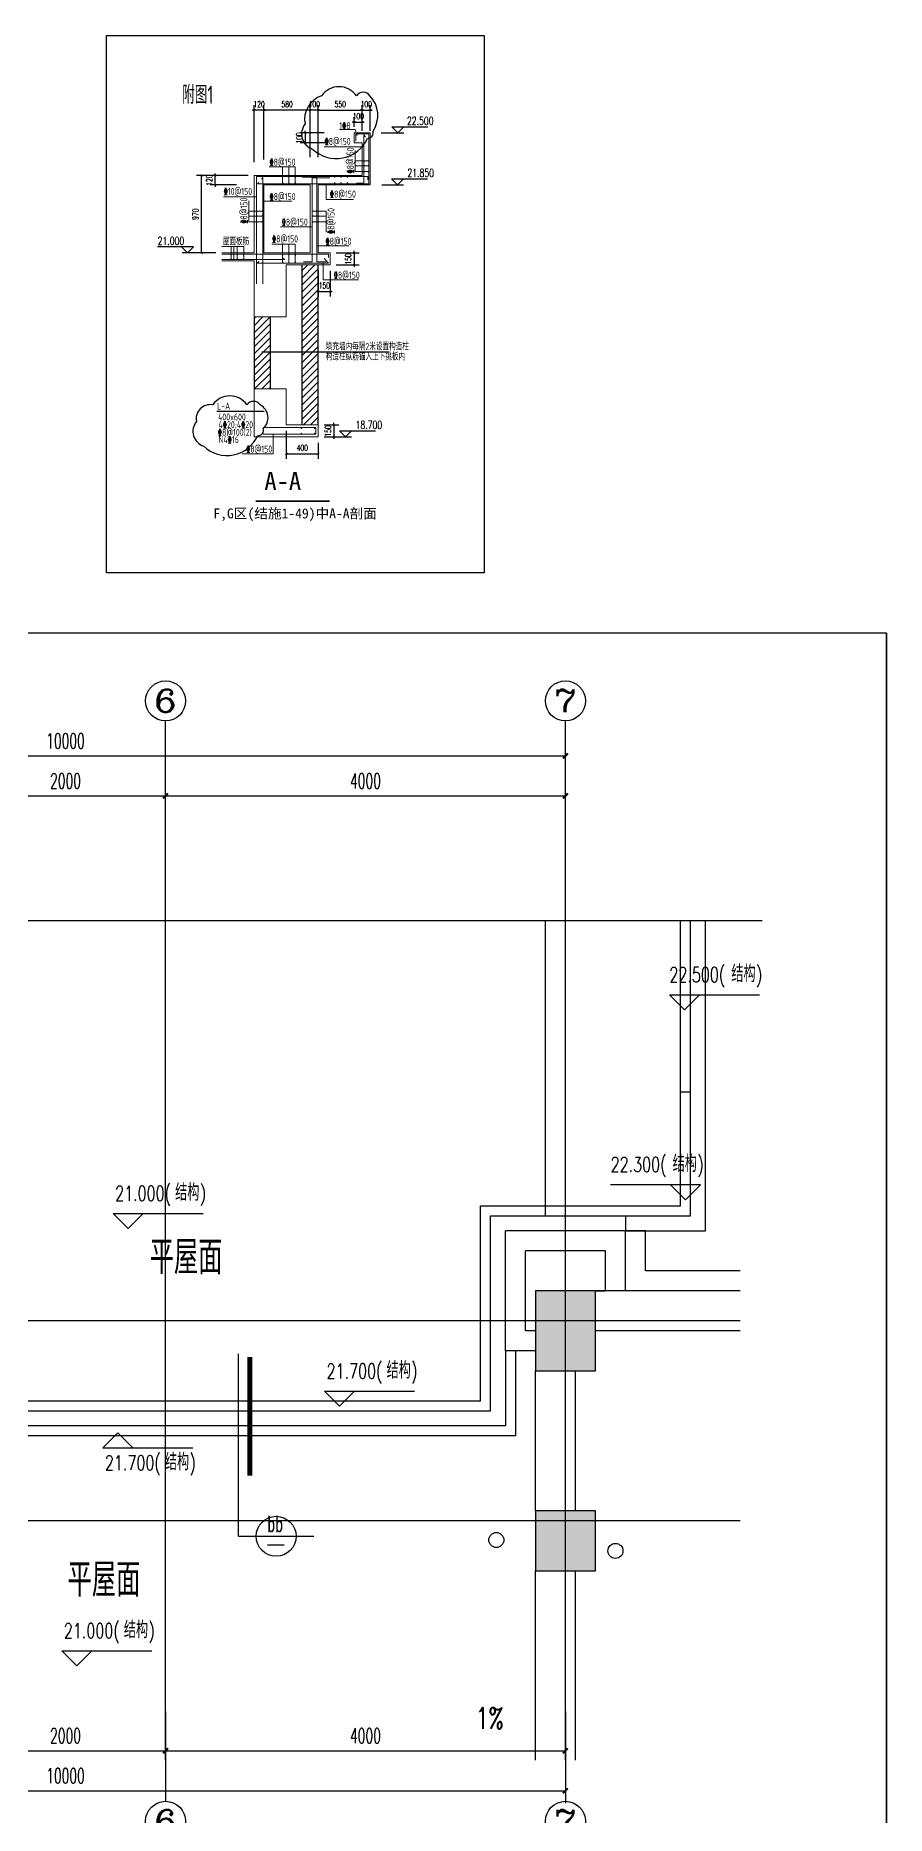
# Model space of a CAD drawing. Extents: x 0 to 125661, y -104936 to 8656.
# Drawn here: x 41042 to 49551, y -87438 to -69640 of the extents above; entities that cross this region are included whole.
import ezdxf
from ezdxf.enums import TextEntityAlignment as Align

# ---------------------------------------------------------------- set-up
doc = ezdxf.new("R2010")
doc.units = 0
doc.header["$LTSCALE"] = 800
doc.header["$MEASUREMENT"] = 0
doc.layers.get('0').update_dxf_attribs({"linetype": 'CONTINUOUS'})
doc.layers.get('Defpoints').update_dxf_attribs({"color": 1, "linetype": 'CONTINUOUS'})
for name, color, linetype in [('3-ban', 84, 'CONTINUOUS'), ('3-liang-rein-X', 54, 'CONTINUOUS'), ('3-liang-s-1', 44, 'CONTINUOUS'), ('A-墙线', 9, 'CONTINUOUS'), ('A-外包装修', 227, 'CONTINUOUS'), ('AXIS', 3, 'CONTINUOUS'), ('AXIS_TEXT', 7, 'CONTINUOUS'), ('COLUMN', 2, 'CONTINUOUS'), ('DIM_ELEV', 3, 'CONTINUOUS'), ('DOTE', 28, 'CONTINUOUS'), ('PUB_HATCH', 8, 'CONTINUOUS'), ('PUB_TEXT', 7, 'CONTINUOUS'), ('屋面排水', 4, 'CONTINUOUS'), ('房间名称', 7, 'CONTINUOUS'), ('看线1', 7, 'CONTINUOUS'), ('雨水管', 151, 'CONTINUOUS'), ('雨水管口', 6, 'CONTINUOUS')]:
    doc.layers.add(name, color=color, linetype=linetype)
doc.layers.add('3-零部件', color=73, linetype='CONTINUOUS', lineweight=5)
doc.styles.add('_TCH_AXIS', font='COMPLEX', dxfattribs={"bigfont": 'GBCBIG'})
doc.styles.add('_TCH_DIM', font='SIMPLEX', dxfattribs={"bigfont": 'GBCBIG'})
doc.styles.add('COMPLEX', font='COMPLEX')
doc.styles.add('DIM_FONT', font='SIMPLEX.shx', dxfattribs={"width": 0.6})
doc.styles.add('ht', font='SIMHEI.TTF')
doc.styles.add('TSSD_Rein', font='tssdeng.shx', dxfattribs={"width": 0.7, "bigfont": 'hztxt.shx'})
doc.styles.add('宋体', font='NSimSun-18030.ttf')
doc.dimstyles.new('DIMN20', dxfattribs={"dimscale": 0.2, "dimtxt": 300, "dimasz": 100, "dimexe": 250, "dimexo": 300, "dimgap": 150, "dimtad": 1, "dimdec": 0, "dimzin": 0, "dimdsep": 46, "dimtxsty": 'DIM_FONT', "dimblk": 'ARCHTICK', "dimcen": 0.09, "dimclrt": 7, "dimazin": 2, "dimtfac": 1, "dimtdec": 0, "dimtix": 1, "dimtmove": 2, "dimatfit": 3, "dimfxl": 0, "dimtolj": 1, "dimtzin": 0, "dimarcsym": 0})
doc.dimstyles.new('DIMN50', dxfattribs={"dimscale": 0.5, "dimtxt": 300, "dimasz": 100, "dimexe": 250, "dimexo": 300, "dimgap": 150, "dimtad": 1, "dimdec": 0, "dimzin": 0, "dimdsep": 46, "dimtxsty": 'DIM_FONT', "dimblk": 'ARCHTICK', "dimcen": 0.09, "dimclrt": 7, "dimazin": 2, "dimtfac": 1, "dimtdec": 0, "dimtix": 1, "dimtmove": 2, "dimatfit": 3, "dimfxl": 0, "dimtolj": 1, "dimtzin": 0, "dimarcsym": 0})
pattern_1 = [(45, (-83084.415, -20592.867), (-35.355339, 35.355339), [])]

# ---------------------------------------------------------------- blocks, each defined once
blk = doc.blocks.new('_ArchTick')
at = {"color": 0, "linetype": 'ByBlock', "const_width": 0.4}
blk.add_lwpolyline([(-0.5, -0.5), (0.5, 0.5)], dxfattribs=at)
blk = doc.blocks.new('*D610')
at = {"layer": 'AXIS', "color": 0, "lineweight": -2}
for p, q in [((40341, -78343), (40341, -77118)), ((40341, -77243), (42341, -77243)), ((42341, -78343), (42341, -77118))]:
    blk.add_line(p, q, dxfattribs=at)
at = {"layer": 'Defpoints', "color": 0}
for p in [(42341, -77243), (40341, -78493), (42341, -78493)]:
    blk.add_point(p, dxfattribs=at)
at = {"layer": 'AXIS', "color": 0, "lineweight": -2, "xscale": 50, "yscale": 50, "zscale": 50, "rotation": 180}
blk.add_blockref('_ArchTick', (40341, -77243), dxfattribs=at)
at = {"layer": 'AXIS', "color": 0, "lineweight": -2, "xscale": 50, "yscale": 50, "zscale": 50}
blk.add_blockref('_ArchTick', (42341, -77243), dxfattribs=at)
at = {"layer": 'AXIS', "color": 7, "insert": (41341, -77093), "char_height": 150, "attachment_point": 5, "style": 'DIM_FONT'}
blk.add_mtext('\\A1;2000', dxfattribs=at)
blk = doc.blocks.new('*D611')
at = {"layer": 'AXIS', "color": 0, "lineweight": -2}
for p, q in [((42341, -78343), (42341, -77118)), ((42341, -77243), (46341, -77243)), ((46341, -78343), (46341, -77118))]:
    blk.add_line(p, q, dxfattribs=at)
at = {"layer": 'Defpoints', "color": 0}
for p in [(46341, -77243), (42341, -78493), (46341, -78493)]:
    blk.add_point(p, dxfattribs=at)
at = {"layer": 'AXIS', "color": 0, "lineweight": -2, "xscale": 50, "yscale": 50, "zscale": 50, "rotation": 180}
blk.add_blockref('_ArchTick', (42341, -77243), dxfattribs=at)
at = {"layer": 'AXIS', "color": 0, "lineweight": -2, "xscale": 50, "yscale": 50, "zscale": 50}
blk.add_blockref('_ArchTick', (46341, -77243), dxfattribs=at)
at = {"layer": 'AXIS', "color": 7, "insert": (44341, -77093), "char_height": 150, "attachment_point": 5, "style": 'DIM_FONT'}
blk.add_mtext('\\A1;4000', dxfattribs=at)
blk = doc.blocks.new('*D571')
at = {"layer": 'AXIS', "color": 0, "lineweight": -2}
for p, q in [((40341, -86548), (40341, -86917)), ((42341, -86548), (42341, -86917)), ((40341, -86792), (42341, -86792))]:
    blk.add_line(p, q, dxfattribs=at)
at = {"layer": 'Defpoints', "color": 0}
for p in [(40341, -86398), (42341, -86398), (42341, -86792)]:
    blk.add_point(p, dxfattribs=at)
at = {"layer": 'AXIS', "color": 0, "lineweight": -2, "xscale": 50, "yscale": 50, "zscale": 50, "rotation": 180}
blk.add_blockref('_ArchTick', (40341, -86792), dxfattribs=at)
at = {"layer": 'AXIS', "color": 0, "lineweight": -2, "xscale": 50, "yscale": 50, "zscale": 50}
blk.add_blockref('_ArchTick', (42341, -86792), dxfattribs=at)
at = {"layer": 'AXIS', "color": 7, "insert": (41341, -86642), "char_height": 150, "attachment_point": 5, "style": 'DIM_FONT'}
blk.add_mtext('\\A1;2000', dxfattribs=at)
blk = doc.blocks.new('*D572')
at = {"layer": 'AXIS', "color": 0, "lineweight": -2}
for p, q in [((42341, -86548), (42341, -86917)), ((46341, -86548), (46341, -86917)), ((42341, -86792), (46341, -86792))]:
    blk.add_line(p, q, dxfattribs=at)
at = {"layer": 'Defpoints', "color": 0}
for p in [(42341, -86398), (46341, -86398), (46341, -86792)]:
    blk.add_point(p, dxfattribs=at)
at = {"layer": 'AXIS', "color": 0, "lineweight": -2, "xscale": 50, "yscale": 50, "zscale": 50, "rotation": 180}
blk.add_blockref('_ArchTick', (42341, -86792), dxfattribs=at)
at = {"layer": 'AXIS', "color": 0, "lineweight": -2, "xscale": 50, "yscale": 50, "zscale": 50}
blk.add_blockref('_ArchTick', (46341, -86792), dxfattribs=at)
at = {"layer": 'AXIS', "color": 7, "insert": (44341, -86642), "char_height": 150, "attachment_point": 5, "style": 'DIM_FONT'}
blk.add_mtext('\\A1;4000', dxfattribs=at)
blk = doc.blocks.new('*D576')
at = {"layer": 'AXIS', "color": 0, "lineweight": -2}
for p, q in [((36341, -78343), (36341, -76718)), ((36341, -76843), (46341, -76843)), ((46341, -78343), (46341, -76718))]:
    blk.add_line(p, q, dxfattribs=at)
at = {"layer": 'Defpoints', "color": 0}
for p in [(46341, -76843), (36341, -78493), (46341, -78493)]:
    blk.add_point(p, dxfattribs=at)
at = {"layer": 'AXIS', "color": 0, "lineweight": -2, "xscale": 50, "yscale": 50, "zscale": 50, "rotation": 180}
blk.add_blockref('_ArchTick', (36341, -76843), dxfattribs=at)
at = {"layer": 'AXIS', "color": 0, "lineweight": -2, "xscale": 50, "yscale": 50, "zscale": 50}
blk.add_blockref('_ArchTick', (46341, -76843), dxfattribs=at)
at = {"layer": 'AXIS', "color": 7, "insert": (41341, -76693), "char_height": 150, "attachment_point": 5, "style": 'DIM_FONT'}
blk.add_mtext('\\A1;10000', dxfattribs=at)
blk = doc.blocks.new('*D577')
at = {"layer": 'AXIS', "color": 0, "lineweight": -2}
for p, q in [((36341, -86548), (36341, -87317)), ((46341, -86548), (46341, -87317)), ((36341, -87192), (46341, -87192))]:
    blk.add_line(p, q, dxfattribs=at)
at = {"layer": 'Defpoints', "color": 0}
for p in [(36341, -86398), (46341, -86398), (46341, -87192)]:
    blk.add_point(p, dxfattribs=at)
at = {"layer": 'AXIS', "color": 0, "lineweight": -2, "xscale": 50, "yscale": 50, "zscale": 50, "rotation": 180}
blk.add_blockref('_ArchTick', (36341, -87192), dxfattribs=at)
at = {"layer": 'AXIS', "color": 0, "lineweight": -2, "xscale": 50, "yscale": 50, "zscale": 50}
blk.add_blockref('_ArchTick', (46341, -87192), dxfattribs=at)
at = {"layer": 'AXIS', "color": 7, "insert": (41341, -87042), "char_height": 150, "attachment_point": 5, "style": 'DIM_FONT'}
blk.add_mtext('\\A1;10000', dxfattribs=at)
blk = doc.blocks.new('_FZH')
blk.add_lwpolyline([(-0.5, -0.5), (0.5, -0.5), (0.5, 0.5), (-0.5, 0.5)], close=True)
at = {"layer": 'PUB_HATCH'}
blk.add_solid([(-0.5, -0.5), (0.5, -0.5), (-0.5, 0.5), (0.5, 0.5)], dxfattribs=at)
blk = doc.blocks.new('_AXISO')
blk.add_circle((0, 0), 0.5)
at = {"layer": 'AXIS_TEXT', "style": 'COMPLEX', "width": 1.041667}
blk.add_attdef('A', text='', height=0.56, dxfattribs=at).set_placement((-0.25, -0.28), (0.25, -0.28), align=Align.FIT)
blk = doc.blocks.new('*D657')
at = {"layer": '3-ban', "color": 0, "lineweight": -2}
for p, q in [((43929, -73534), (44076, -73534)), ((43929, -73654), (44076, -73654)), ((44026, -73534), (44026, -73514)), ((44026, -73534), (44026, -73654)), ((44026, -73654), (44026, -73674))]:
    blk.add_line(p, q, dxfattribs=at)
at = {"layer": 'Defpoints', "color": 0}
for p in [(43869, -73534), (43869, -73654), (44026, -73654)]:
    blk.add_point(p, dxfattribs=at)
at = {"layer": '3-ban', "color": 0, "lineweight": -2, "xscale": 20, "yscale": 20, "zscale": 20}
for p, rotation in [((44026, -73534), 270), ((44026, -73654), 90)]:
    blk.add_blockref('_ArchTick', p, dxfattribs=dict(at, rotation=rotation))
at = {"layer": '3-ban', "color": 7, "insert": (43966, -73594), "char_height": 60, "attachment_point": 5, "rotation": 90, "style": 'DIM_FONT'}
blk.add_mtext('\\A1;150', dxfattribs=at)
blk = doc.blocks.new('*D658')
at = {"layer": '3-ban', "color": 0, "lineweight": -2}
for p, q in [((43549, -73594), (43549, -73873)), ((43549, -73823), (43869, -73823)), ((43869, -73714), (43869, -73873))]:
    blk.add_line(p, q, dxfattribs=at)
at = {"layer": 'Defpoints', "color": 0}
for p in [(43549, -73534), (43869, -73654), (43869, -73823)]:
    blk.add_point(p, dxfattribs=at)
at = {"layer": '3-ban', "color": 0, "lineweight": -2, "xscale": 20, "yscale": 20, "zscale": 20, "rotation": 180}
blk.add_blockref('_ArchTick', (43549, -73823), dxfattribs=at)
at = {"layer": '3-ban', "color": 0, "lineweight": -2, "xscale": 20, "yscale": 20, "zscale": 20}
blk.add_blockref('_ArchTick', (43869, -73823), dxfattribs=at)
at = {"layer": '3-ban', "color": 7, "insert": (43709, -73763), "char_height": 60, "attachment_point": 5, "style": 'DIM_FONT'}
blk.add_mtext('\\A1;400', dxfattribs=at)
blk = doc.blocks.new('*D659')
at = {"layer": '3-ban', "color": 0, "lineweight": -2}
for p, q in [((44049, -71814), (44278, -71814)), ((44228, -71814), (44228, -71794)), ((44228, -71814), (44228, -71934)), ((44049, -71934), (44278, -71934)), ((44228, -71934), (44228, -71954))]:
    blk.add_line(p, q, dxfattribs=at)
at = {"layer": 'Defpoints', "color": 0}
for p in [(43989, -71814), (43989, -71934), (44228, -71934)]:
    blk.add_point(p, dxfattribs=at)
at = {"layer": '3-ban', "color": 0, "lineweight": -2, "xscale": 20, "yscale": 20, "zscale": 20}
for p, rotation in [((44228, -71814), 270), ((44228, -71934), 90)]:
    blk.add_blockref('_ArchTick', p, dxfattribs=dict(at, rotation=rotation))
at = {"layer": '3-ban', "color": 7, "insert": (44168, -71874), "char_height": 60, "attachment_point": 5, "rotation": 90, "style": 'DIM_FONT'}
blk.add_mtext('\\A1;150', dxfattribs=at)
blk = doc.blocks.new('*D660')
at = {"layer": '3-ban', "color": 0, "lineweight": -2}
for p, q in [((43869, -71994), (43869, -72249)), ((43989, -71994), (43989, -72249)), ((43869, -72199), (43849, -72199)), ((43869, -72199), (43989, -72199)), ((43989, -72199), (44009, -72199))]:
    blk.add_line(p, q, dxfattribs=at)
at = {"layer": 'Defpoints', "color": 0}
for p in [(43869, -71934), (43989, -71934), (43989, -72199)]:
    blk.add_point(p, dxfattribs=at)
at = {"layer": '3-ban', "color": 0, "lineweight": -2, "xscale": 20, "yscale": 20, "zscale": 20}
blk.add_blockref('_ArchTick', (43869, -72199), dxfattribs=at)
at = {"layer": '3-ban', "color": 0, "lineweight": -2, "xscale": 20, "yscale": 20, "zscale": 20, "rotation": 180}
blk.add_blockref('_ArchTick', (43989, -72199), dxfattribs=at)
at = {"layer": '3-ban', "color": 7, "insert": (43929, -72139), "char_height": 60, "attachment_point": 5, "style": 'DIM_FONT'}
blk.add_mtext('\\A1;150', dxfattribs=at)
blk = doc.blocks.new('*D661')
at = {"layer": '3-ban', "color": 0, "lineweight": -2}
for p, q in [((43869, -70856), (43869, -70336)), ((43869, -70386), (44309, -70386)), ((44309, -70592), (44309, -70336))]:
    blk.add_line(p, q, dxfattribs=at)
at = {"layer": 'Defpoints', "color": 0}
for p in [(44309, -70386), (44309, -70652), (43869, -70916)]:
    blk.add_point(p, dxfattribs=at)
at = {"layer": '3-ban', "color": 0, "lineweight": -2, "xscale": 20, "yscale": 20, "zscale": 20, "rotation": 180}
blk.add_blockref('_ArchTick', (43869, -70386), dxfattribs=at)
at = {"layer": '3-ban', "color": 0, "lineweight": -2, "xscale": 20, "yscale": 20, "zscale": 20}
blk.add_blockref('_ArchTick', (44309, -70386), dxfattribs=at)
at = {"layer": '3-ban', "color": 7, "insert": (44089, -70326), "char_height": 60, "attachment_point": 5, "style": 'DIM_FONT'}
blk.add_mtext('\\A1;550', dxfattribs=at)
blk = doc.blocks.new('*D662')
at = {"layer": '3-ban', "color": 0, "lineweight": -2}
for p, q in [((44309, -70386), (44289, -70386)), ((44309, -70592), (44309, -70336)), ((44309, -70386), (44389, -70386)), ((44389, -70592), (44389, -70336)), ((44389, -70386), (44409, -70386))]:
    blk.add_line(p, q, dxfattribs=at)
at = {"layer": 'Defpoints', "color": 0}
for p in [(44389, -70386), (44309, -70652), (44389, -70652)]:
    blk.add_point(p, dxfattribs=at)
at = {"layer": '3-ban', "color": 0, "lineweight": -2, "xscale": 20, "yscale": 20, "zscale": 20}
blk.add_blockref('_ArchTick', (44309, -70386), dxfattribs=at)
at = {"layer": '3-ban', "color": 0, "lineweight": -2, "xscale": 20, "yscale": 20, "zscale": 20, "rotation": 180}
blk.add_blockref('_ArchTick', (44389, -70386), dxfattribs=at)
at = {"layer": '3-ban', "color": 7, "insert": (44349, -70326), "char_height": 60, "attachment_point": 5, "style": 'DIM_FONT'}
blk.add_mtext('\\A1;100', dxfattribs=at)
blk = doc.blocks.new('*D663')
at = {"layer": '3-ban', "color": 0, "lineweight": -2}
for p, q in [((43789, -70386), (43769, -70386)), ((43789, -70856), (43789, -70336)), ((43869, -70386), (43789, -70386)), ((43869, -70856), (43869, -70336)), ((43869, -70386), (43889, -70386))]:
    blk.add_line(p, q, dxfattribs=at)
at = {"layer": 'Defpoints', "color": 0}
for p in [(43789, -70386), (43789, -70916), (43869, -70916)]:
    blk.add_point(p, dxfattribs=at)
at = {"layer": '3-ban', "color": 0, "lineweight": -2, "xscale": 20, "yscale": 20, "zscale": 20}
blk.add_blockref('_ArchTick', (43789, -70386), dxfattribs=at)
at = {"layer": '3-ban', "color": 0, "lineweight": -2, "xscale": 20, "yscale": 20, "zscale": 20, "rotation": 180}
blk.add_blockref('_ArchTick', (43869, -70386), dxfattribs=at)
at = {"layer": '3-ban', "color": 7, "insert": (43829, -70326), "char_height": 60, "attachment_point": 5, "style": 'DIM_FONT'}
blk.add_mtext('\\A1;100', dxfattribs=at)
blk = doc.blocks.new('*D664')
at = {"layer": '3-ban', "color": 0, "lineweight": -2}
for p, q in [((43325, -70879), (43325, -70336)), ((43789, -70386), (43325, -70386)), ((43789, -70856), (43789, -70336))]:
    blk.add_line(p, q, dxfattribs=at)
at = {"layer": 'Defpoints', "color": 0}
for p in [(43325, -70386), (43325, -70939), (43789, -70916)]:
    blk.add_point(p, dxfattribs=at)
at = {"layer": '3-ban', "color": 0, "lineweight": -2, "xscale": 20, "yscale": 20, "zscale": 20, "rotation": 180}
blk.add_blockref('_ArchTick', (43325, -70386), dxfattribs=at)
at = {"layer": '3-ban', "color": 0, "lineweight": -2, "xscale": 20, "yscale": 20, "zscale": 20}
blk.add_blockref('_ArchTick', (43789, -70386), dxfattribs=at)
at = {"layer": '3-ban', "color": 7, "insert": (43557, -70326), "char_height": 60, "attachment_point": 5, "style": 'DIM_FONT'}
blk.add_mtext('\\A1;580', dxfattribs=at)
blk = doc.blocks.new('*D665')
at = {"layer": '3-ban', "color": 0, "lineweight": -2}
for p, q in [((43229, -70386), (43209, -70386)), ((43229, -70907), (43229, -70336)), ((43325, -70386), (43229, -70386)), ((43325, -70879), (43325, -70336)), ((43325, -70386), (43345, -70386))]:
    blk.add_line(p, q, dxfattribs=at)
at = {"layer": 'Defpoints', "color": 0}
for p in [(43229, -70386), (43229, -70967), (43325, -70939)]:
    blk.add_point(p, dxfattribs=at)
at = {"layer": '3-ban', "color": 0, "lineweight": -2, "xscale": 20, "yscale": 20, "zscale": 20}
blk.add_blockref('_ArchTick', (43229, -70386), dxfattribs=at)
at = {"layer": '3-ban', "color": 0, "lineweight": -2, "xscale": 20, "yscale": 20, "zscale": 20, "rotation": 180}
blk.add_blockref('_ArchTick', (43325, -70386), dxfattribs=at)
at = {"layer": '3-ban', "color": 7, "insert": (43277, -70326), "char_height": 60, "attachment_point": 5, "style": 'DIM_FONT'}
blk.add_mtext('\\A1;120', dxfattribs=at)
blk = doc.blocks.new('*D666')
at = {"layer": '3-ban', "color": 0, "lineweight": -2}
for p, q in [((43169, -71038), (42650, -71038)), ((42700, -71814), (42700, -71038)), ((42844, -71814), (42650, -71814))]:
    blk.add_line(p, q, dxfattribs=at)
at = {"layer": 'Defpoints', "color": 0}
for p in [(42700, -71038), (43229, -71038), (42904, -71814)]:
    blk.add_point(p, dxfattribs=at)
at = {"layer": '3-ban', "color": 0, "lineweight": -2, "xscale": 20, "yscale": 20, "zscale": 20}
for p, rotation in [((42700, -71038), 90), ((42700, -71814), 270)]:
    blk.add_blockref('_ArchTick', p, dxfattribs=dict(at, rotation=rotation))
at = {"layer": '3-ban', "color": 7, "insert": (42640, -71426), "char_height": 60, "attachment_point": 5, "rotation": 90, "style": 'DIM_FONT'}
blk.add_mtext('\\A1;970', dxfattribs=at)
blk = doc.blocks.new('*D667')
at = {"layer": '3-ban', "color": 0, "lineweight": -2}
for p, q in [((43051, -71038), (42788, -71038)), ((43051, -71134), (42788, -71134)), ((42838, -71038), (42838, -71018)), ((42838, -71134), (42838, -71038)), ((42838, -71134), (42838, -71154))]:
    blk.add_line(p, q, dxfattribs=at)
at = {"layer": 'Defpoints', "color": 0}
for p in [(42838, -71038), (43111, -71038), (43111, -71134)]:
    blk.add_point(p, dxfattribs=at)
at = {"layer": '3-ban', "color": 0, "lineweight": -2, "xscale": 20, "yscale": 20, "zscale": 20}
for p, rotation in [((42838, -71038), 270), ((42838, -71134), 90)]:
    blk.add_blockref('_ArchTick', p, dxfattribs=dict(at, rotation=rotation))
at = {"layer": '3-ban', "color": 7, "insert": (42778, -71086), "char_height": 60, "attachment_point": 5, "rotation": 90, "style": 'DIM_FONT'}
blk.add_mtext('\\A1;120', dxfattribs=at)
blk = doc.blocks.new('*D673')
at = {"layer": '3-ban', "color": 0, "lineweight": -2}
for p, q in [((43927, -70614), (43688, -70614)), ((43738, -70614), (43738, -70594)), ((43738, -70614), (43738, -70714)), ((43942, -70714), (43688, -70714)), ((43738, -70714), (43738, -70734))]:
    blk.add_line(p, q, dxfattribs=at)
at = {"layer": 'Defpoints', "color": 0}
for p in [(43987, -70614), (43738, -70714), (44002, -70714)]:
    blk.add_point(p, dxfattribs=at)
at = {"layer": '3-ban', "color": 0, "lineweight": -2, "xscale": 20, "yscale": 20, "zscale": 20}
for p, rotation in [((43738, -70614), 270), ((43738, -70714), 90)]:
    blk.add_blockref('_ArchTick', p, dxfattribs=dict(at, rotation=rotation))
at = {"layer": '3-ban', "color": 7, "insert": (43678, -70664), "char_height": 60, "attachment_point": 5, "rotation": 90, "style": 'DIM_FONT'}
blk.add_mtext('\\A1;100', dxfattribs=at)
blk = doc.blocks.new('*D677')
at = {"layer": '3-ban', "color": 0, "lineweight": -2}
for p, q in [((44229, -70554), (44229, -70456)), ((44309, -70554), (44309, -70456)), ((44229, -70506), (44209, -70506)), ((44229, -70506), (44309, -70506)), ((44309, -70506), (44329, -70506))]:
    blk.add_line(p, q, dxfattribs=at)
at = {"layer": 'Defpoints', "color": 0}
for p in [(44229, -70614), (44309, -70506), (44309, -70614)]:
    blk.add_point(p, dxfattribs=at)
at = {"layer": '3-ban', "color": 0, "lineweight": -2, "xscale": 20, "yscale": 20, "zscale": 20}
blk.add_blockref('_ArchTick', (44229, -70506), dxfattribs=at)
at = {"layer": '3-ban', "color": 0, "lineweight": -2, "xscale": 20, "yscale": 20, "zscale": 20, "rotation": 180}
blk.add_blockref('_ArchTick', (44309, -70506), dxfattribs=at)
at = {"layer": '3-ban', "color": 7, "insert": (44269, -70446), "char_height": 60, "attachment_point": 5, "style": 'DIM_FONT'}
blk.add_mtext('\\A1;100', dxfattribs=at)

msp = doc.modelspace()

# ---------------------------------------------------------------- hatches: boundary and pattern name
at = {"layer": '3-零部件'}
h = msp.add_hatch(dxfattribs=at)
h.set_pattern_fill('ANSI31', color=256, scale=400, style=0)
h.set_pattern_definition(pattern_1)
h.paths.add_polyline_path([(43709.1, -73534), (43869.1, -73534), (43869.1, -71934), (43709.1, -71934)])
h = msp.add_hatch(dxfattribs=at)
h.set_pattern_fill('ANSI31', color=256, scale=400, style=0)
h.set_pattern_definition(pattern_1)
h.paths.add_polyline_path([(43228.9, -73174), (43388.9, -73174), (43388.9, -72454), (43228.9, -72454)])
at = {"layer": 'PUB_HATCH'}
msp.add_hatch(color=256, dxfattribs=at).paths.add_polyline_path([(46641.3, -82193.2), (46041.3, -82193.2), (46041.3, -82993.2), (46641.3, -82993.2)])

# ---------------------------------------------------------------- linework, layer by layer
at = {"layer": '3-ban'}
for p, q in [((49551.3, -75615.2), (49551.3, -96535.7)), ((43070.1, -84646.8), (43825, -84646.8))]:
    msp.add_line(p, q, dxfattribs=at)
for points in [[(41750.3, -69640.1), (45529.1, -69640.1), (45529.1, -75011.5), (41750.3, -75011.5)], [(31633.1, -96535.7), (49551.3, -96535.7), (49551.3, -75615.2), (31633.1, -75615.2)]]:
    msp.add_lwpolyline(points, close=True, dxfattribs=at)
at = {"layer": '3-ban', "color": 20}
for points in [[(44360, -70668, 0.5205671), (44416.4, -70596, 0.3555908), (44385.1, -70241.4, 0.5205671), (44250.4, -70241.4, 0.5205671), (43902.6, -70241.4, 0.3764559), (43736.5, -70524, 0.5205671), (43811.7, -70774.5, 0.5205671)], [(43263.3, -73640.9, 0.5205671), (43318.8, -73570, 0.5205671), (43288, -73332.6, 0.5205671), (43155.3, -73332.6, 0.5205671), (42812.9, -73332.6, 0.5205671), (42649.4, -73499.1, 0.5205671), (42723.4, -73745.8, 0.5205671)]]:
    msp.add_lwpolyline(points, format="xyb", close=True, dxfattribs=at)
at = {"layer": '3-ban', "color": 1, "const_width": 6.95}
for points in [[(44251.4, -70633.2, 1), (44258.4, -70633.2, 1)], [(44329.4, -70892.8, 1), (44336.3, -70892.8, 1)], [(44329.4, -70942.3, 1), (44336.3, -70942.3, 1)], [(44329.4, -71000.5, 1), (44336.3, -71000.5, 1)], [(44362.7, -70892.8, 1), (44369.7, -70892.8, 1)], [(44362.7, -70942.3, 1), (44369.7, -70942.3, 1)], [(44362.7, -71000.5, 1), (44369.7, -71000.5, 1)], [(43508.6, -71054.5, 1), (43515.6, -71054.5, 1)], [(43508.6, -71113.1, 1), (43515.6, -71113.1, 1)], [(43571.3, -71054.5, 1), (43578.3, -71054.5, 1)], [(43571.3, -71113.1, 1), (43578.3, -71113.1, 1)], [(43635.8, -71054.5, 1), (43642.8, -71054.5, 1)], [(43635.8, -71113.1, 1), (43642.8, -71113.1, 1)], [(44030, -71054.5, 1), (44036.9, -71054.5, 1)], [(44030, -71113.1, 1), (44036.9, -71113.1, 1)], [(44092.7, -71054.5, 1), (44099.6, -71054.5, 1)], [(44092.7, -71113.1, 1), (44099.6, -71113.1, 1)], [(44157.2, -71054.5, 1), (44164.1, -71054.5, 1)], [(44157.2, -71113.1, 1), (44164.1, -71113.1, 1)], [(43259.5, -71396, 1), (43266.4, -71396, 1)], [(43259.5, -71444.3, 1), (43266.4, -71444.3, 1)], [(43259.5, -71503, 1), (43266.4, -71503, 1)], [(43302.2, -71396, 1), (43309.1, -71396, 1)], [(43302.2, -71444.3, 1), (43309.1, -71444.3, 1)], [(43302.2, -71503, 1), (43309.1, -71503, 1)], [(43813.8, -71396, 1), (43820.7, -71396, 1)], [(43813.8, -71444.3, 1), (43820.7, -71444.3, 1)], [(43813.8, -71503, 1), (43820.7, -71503, 1)], [(43844.7, -71396, 1), (43851.6, -71396, 1)], [(43844.7, -71444.3, 1), (43851.6, -71444.3, 1)], [(43844.7, -71503, 1), (43851.6, -71503, 1)], [(42992.7, -71833.9, 1), (42999.7, -71833.9, 1)], [(42992.7, -71867.8, 1), (42999.7, -71867.8, 1)], [(43055.4, -71833.9, 1), (43062.4, -71833.9, 1)], [(43055.4, -71867.8, 1), (43062.4, -71867.8, 1)], [(43119.9, -71833.9, 1), (43126.9, -71833.9, 1)], [(43119.9, -71867.8, 1), (43126.9, -71867.8, 1)], [(43508.6, -71835.2, 1), (43515.6, -71835.2, 1)], [(43508.6, -71905.8, 1), (43515.6, -71905.8, 1)], [(43571.3, -71835.2, 1), (43578.3, -71835.2, 1)], [(43571.3, -71905.8, 1), (43578.3, -71905.8, 1)], [(43635.8, -71835.2, 1), (43642.8, -71835.2, 1)], [(43635.8, -71905.8, 1), (43642.8, -71905.8, 1)], [(43695.5, -73568, 1), (43702.5, -73568, 1)], [(43695.5, -73617.9, 1), (43702.5, -73617.9, 1)], [(43829.5, -73568, 1), (43836.5, -73568, 1)], [(43829.5, -73617.9, 1), (43836.5, -73617.9, 1)]]:
    msp.add_lwpolyline(points, format="xyb", close=True, dxfattribs=at)
at = {"layer": '3-ban'}
msp.add_circle((43447.6, -84646.8), 200, dxfattribs=at)
at = {"layer": '3-liang-rein-X'}
msp.add_line((43303.6, -72802.1), (44571.1, -72802.1), dxfattribs=at)
at = {"layer": '3-liang-s-1'}
for p, q in [((44498.5, -70614), (44723.8, -70614)), ((44663.8, -70614), (44603.8, -70554)), ((44603.8, -70554), (44963.8, -70554)), ((44663.8, -70614), (44723.8, -70554)), ((44504.3, -71134), (44720.7, -71134)), ((44660.7, -71134), (44600.7, -71074)), ((44600.7, -71074), (44960.7, -71074)), ((44660.7, -71134), (44720.7, -71074)), ((42622.5, -71754), (42262.5, -71754)), ((42562.5, -71814), (42502.5, -71754)), ((42843.5, -71814), (42509, -71814)), ((42562.5, -71814), (42622.5, -71754)), ((43709.1, -73534), (43709.1, -71934)), ((43869.1, -73534), (43869.1, -71934)), ((43228.9, -72454), (43228.9, -73174)), ((43388.9, -72454), (43388.9, -73174)), ((43327.8, -73399), (42855.3, -73399)), ((44013.3, -73654), (44202.1, -73654)), ((44142.1, -73654), (44082.1, -73594)), ((44082.1, -73594), (44442.1, -73594)), ((44142.1, -73654), (44202.1, -73594))]:
    msp.add_line(p, q, dxfattribs=at)
at = {"layer": '3-零部件', "color": 20}
for p, q in [((44237.8, -70580.8), (44081.3, -70580.8)), ((44254.9, -70633.2), (44237.8, -70580.8))]:
    msp.add_line(p, q, dxfattribs=at)
at = {"layer": '3-零部件'}
for p, q in [((44229.3, -70614), (44229.3, -70714)), ((44229.3, -70614), (44309.3, -70614)), ((44309.3, -70614), (44389.3, -70614)), ((44389.3, -70614), (44389.3, -71134)), ((44325.3, -70752.1), (43928, -70752.1)), ((44229.3, -70714), (44309.3, -70714)), ((44238.3, -70999), (44238.3, -70790.3)), ((44309.3, -70714), (44309.3, -71038)), ((43639.3, -70950.9), (43377.4, -70950.9)), ((43512, -71109.7), (43512, -70950.9)), ((43574.7, -71109.7), (43574.7, -70950.9)), ((43639.3, -71109.7), (43639.3, -70950.9)), ((44370, -70893.6), (44238.3, -70893.6)), ((44370, -70942.3), (44238.3, -70942.3)), ((44370, -70999), (44238.3, -70999)), ((43228.9, -71038), (44309.3, -71038)), ((43228.9, -71038), (43228.9, -71814)), ((43324.9, -71134), (43789.1, -71134)), ((43324.9, -71134), (43324.9, -71814)), ((43789.1, -71134), (43789.1, -71814)), ((43869.1, -71134), (44389.3, -71134)), ((43869.1, -71134), (43869.1, -71814)), ((43948.6, -71123.8), (43948.6, -71279.3)), ((43251.1, -71252.2), (42920.1, -71252.2)), ((43174, -71501.4), (43174, -71292.7)), ((43313, -71296.8), (43605.8, -71296.8)), ((43948.6, -71279.3), (44219.9, -71279.3)), ((43305.7, -71396), (43174, -71396)), ((43305.7, -71444.7), (43174, -71444.7)), ((43305.7, -71501.4), (43174, -71501.4)), ((43816.9, -71396), (43948.5, -71396)), ((43816.9, -71444.7), (43948.5, -71444.7)), ((43816.9, -71501.4), (43948.5, -71501.4)), ((43948.5, -71604.7), (43948.5, -71396)), ((43808.6, -71551.6), (43492.5, -71551.6)), ((42903.5, -71814), (43228.9, -71814)), ((42903.5, -71894), (43228.9, -71894)), ((43123.4, -71750.1), (42905.4, -71750.1)), ((42996.3, -71867.8), (42996.3, -71750.1)), ((43023.8, -71877.5), (43023.8, -71750.1)), ((43057.6, -71867.8), (43057.6, -71750.1)), ((43123.4, -71867.8), (43123.4, -71750.1)), ((43228.9, -71894), (43228.9, -72454)), ((43324.9, -71814), (43789.1, -71814)), ((43639.3, -71726.4), (43404, -71726.4)), ((43512.4, -71909.3), (43512.4, -71726.4)), ((43574, -71909.3), (43574, -71726.4)), ((43639.3, -71909.3), (43639.3, -71726.4)), ((43855.4, -71743.7), (44173.7, -71743.7)), ((43869.1, -71814), (43989.1, -71814)), ((43989.1, -71814), (43989.1, -71934)), ((43548.9, -72454), (43548.9, -71934)), ((43548.9, -71934), (43869.1, -71934)), ((43869.1, -71934), (43989.1, -71934)), ((43916.6, -71915.3), (43916.6, -72082)), ((43916.6, -72082), (44272.4, -72082)), ((43228.9, -72454), (43548.9, -72454)), ((43228.9, -73174), (43548.9, -73174)), ((43228.9, -73174), (43228.9, -73654)), ((43548.9, -73174), (43548.9, -73534)), ((43228.9, -73654), (43869.1, -73654)), ((43418.2, -73627.1), (43418.2, -73823.4)), ((43548.9, -73534), (43869.1, -73534)), ((43869.1, -73534), (43869.1, -73654)), ((43109.3, -73823.4), (43418.2, -73823.4))]:
    msp.add_line(p, q, dxfattribs=at)
at = {"layer": '3-零部件', "color": 1, "linetype": 'Continuous'}
for p, q in [((44375, -70622.4), (44243, -70622.4)), ((44243, -70622.4), (44243, -70694.7)), ((44325.3, -70631.2), (44325.3, -71116.1)), ((44325.3, -70631.2), (44342.5, -70651.7)), ((44375, -70622.4), (44375, -71123.8)), ((43251.1, -71047.7), (44364.9, -71047.7)), ((43251.1, -71047.7), (43251.1, -72122.7)), ((43260.4, -71123.8), (43273, -71110.7)), ((43260.4, -71123.8), (44375, -71123.8)), ((43313, -71059), (43301.3, -71077.2)), ((43313, -71059), (43313, -72122.7)), ((43855.4, -71056.3), (43707.5, -71056.3)), ((43808.6, -71903.2), (43808.6, -71063.2)), ((43808.6, -71063.2), (43985.5, -71063.2)), ((43855.4, -71903.2), (43855.4, -71056.3)), ((44325.3, -71116.1), (44252.3, -71116.1)), ((44364.9, -71047.7), (44364.9, -71080.9)), ((42903.5, -71825.7), (43970.2, -71825.7)), ((42903.5, -71877.5), (43535.6, -71877.5)), ((43254.3, -71915.3), (43272.9, -71899.1)), ((43535.6, -71877.5), (43513.5, -71866.4)), ((43808.6, -71903.2), (43720.9, -71903.2)), ((43943.1, -71903.2), (43855.4, -71903.2)), ((43971.5, -71915.3), (43926.3, -71867.7)), ((43970.2, -71825.7), (43970.2, -71858.6)), ((43254.3, -71915.3), (43971.5, -71915.3)), ((43318.4, -73558.3), (43844.8, -73558.3)), ((43318.4, -73627.1), (43844.8, -73627.1)), ((43844.8, -73558.3), (43844.8, -73627.1))]:
    msp.add_line(p, q, dxfattribs=at)
at = {"layer": '3-零部件', "const_width": 18}
msp.add_lwpolyline([(43242.8, -74295.1), (43981.2, -74295.1)], dxfattribs=at)
at = {"layer": 'A-墙线'}
for p, q in [((46941.3, -81593.2), (45741.3, -81593.2)), ((45741.3, -82793.2), (45741.3, -81593.2)), ((46941.3, -82193.2), (46941.3, -81593.2)), ((46741.3, -81793.2), (45941.3, -81793.2)), ((45941.3, -82593.2), (45941.3, -81793.2)), ((46741.3, -82193.2), (46741.3, -81793.2)), ((48089.3, -82193.2), (46641.3, -82193.2)), ((46641.3, -82193.2), (46741.3, -82193.2)), ((46041.3, -82593.2), (45941.3, -82593.2)), ((48089.3, -82593.2), (46641.3, -82593.2)), ((46041.3, -82793.2), (45741.3, -82793.2)), ((46041.3, -84393.2), (46041.3, -82993.2)), ((46441.3, -84393.2), (46441.3, -82993.2)), ((46041.3, -86886.1), (46041.3, -84993.2)), ((46441.3, -86886.1), (46441.3, -84993.2))]:
    msp.add_line(p, q, dxfattribs=at)
at = {"layer": 'A-外包装修'}
for points in [[(46941.3, -81443.2), (46941.3, -81593.2), (47741.3, -81593.2), (47741.3, -78493.2)], [(48089.3, -81993.2), (47142, -81993.2), (47142, -81593.2), (46941.3, -81593.2)]]:
    msp.add_lwpolyline(points, dxfattribs=at)
at = {"layer": 'AXIS'}
for p, q in [((42341.3, -78493.2), (42341.3, -76493.2)), ((46341.3, -78493.2), (46341.3, -76493.2)), ((43070.1, -84646.8), (43070.1, -82821.9)), ((42341.3, -86398.2), (42341.3, -87296.8)), ((46341.3, -86398.2), (46341.3, -87296.8))]:
    msp.add_line(p, q, dxfattribs=at)
at = {"layer": 'AXIS', "const_width": 50}
msp.add_lwpolyline([(43184.6, -82852.7), (43184.6, -84041)], dxfattribs=at)
at = {"layer": 'COLUMN'}
for p, q in [((46641.3, -82193.2), (46041.3, -82193.2)), ((46041.3, -82193.2), (46041.3, -82993.2)), ((46641.3, -82993.2), (46641.3, -82193.2)), ((46041.3, -82993.2), (46641.3, -82993.2))]:
    msp.add_line(p, q, dxfattribs=at)
at = {"layer": 'Defpoints'}
msp.add_line((43362.1, -84732.9), (43528.1, -84732.9), dxfattribs=at)
at = {"layer": 'DIM_ELEV'}
for p, q in [((47530.8, -79383.1), (47380.8, -79233.1)), ((47380.8, -79233.1), (48280.8, -79233.1)), ((47530.8, -79383.1), (47680.8, -79233.1)), ((47693, -81131.4), (46793, -81131.4)), ((47543, -81281.4), (47393, -81131.4)), ((47543, -81281.4), (47693, -81131.4)), ((41967.7, -81569.6), (41817.7, -81419.6)), ((41817.7, -81419.6), (42717.7, -81419.6)), ((41967.7, -81569.6), (42117.7, -81419.6)), ((44082.5, -83347.3), (43932.5, -83197.3)), ((43932.5, -83197.3), (44832.5, -83197.3)), ((44082.5, -83347.3), (44232.5, -83197.3)), ((41865.5, -83612.3), (41715.5, -83762.3)), ((41865.5, -83612.3), (42015.5, -83762.3)), ((41715.5, -83762.3), (42615.5, -83762.3)), ((41454.7, -85944.1), (41304.7, -85794.1)), ((41304.7, -85794.1), (42204.7, -85794.1)), ((41454.7, -85944.1), (41604.7, -85794.1))]:
    msp.add_line(p, q, dxfattribs=at)
at = {"layer": 'DOTE', "ltscale": 2}
for p, q in [((48307.3, -78493.2), (34154.1, -78493.2)), ((42341.3, -86886.1), (42341.3, -78493.2)), ((46341.3, -86886.1), (46341.3, -78493.2)), ((48089.3, -82493.2), (34154.1, -82493.2)), ((48089.3, -84493.2), (34154.1, -84493.2))]:
    msp.add_line(p, q, dxfattribs=at)
at = {"layer": '屋面排水'}
msp.add_lwpolyline([(45563.9, -86172.3, 0, 0, 0), (45563.9, -85415.4, 40, 0, 0), (45563.9, -85265.4, 0, 0, 0)], format="xyseb", dxfattribs=at)
at = {"layer": '看线1'}
for p, q in [((46141.3, -81443.2), (46141.3, -78493.2)), ((47591.3, -80206), (47491.3, -80206))]:
    msp.add_line(p, q, dxfattribs=at)
for points in [[(38091.3, -78493.2), (38091.3, -83393.2), (45591.3, -83393.2), (45591.3, -81443.2), (47591.3, -81443.2), (47591.3, -78493.2)], [(38191.3, -78493.2), (38191.3, -83293.2), (45491.3, -83293.2), (45491.3, -81343.2), (47491.3, -81343.2), (47491.3, -78493.2)], [(45741.3, -82793.2), (45741.3, -83543.2), (35391.3, -83543.2), (35391.3, -86886.1)], [(45841.3, -82793.2), (45841.3, -83643.2), (39541.4, -83643.2)]]:
    msp.add_lwpolyline(points, dxfattribs=at)
at = {"layer": '雨水管'}
msp.add_circle((46841.3, -84793.2), 75, dxfattribs=at)
at = {"layer": '雨水管口'}
msp.add_circle((45649.7, -84684.2), 75, dxfattribs=at)

# ---------------------------------------------------------------- block references
at = {"layer": 'AXIS'}
ref = msp.add_blockref('_AXISO', (42341.3, -76293.2), dxfattribs=dict(at, xscale=400, yscale=400, zscale=400))
ref.add_attrib('A', '6', dxfattribs={"layer": 'AXIS_TEXT', "height": 226.3, "style": '_TCH_AXIS', "width": 1.5}).set_placement((42228.2, -76406.3), (42454.5, -76406.3), align=Align.FIT)
ref = msp.add_blockref('_AXISO', (46341.3, -76293.2), dxfattribs=dict(at, xscale=400, yscale=400, zscale=400))
ref.add_attrib('A', '7', dxfattribs={"layer": 'AXIS_TEXT', "height": 226.3, "style": '_TCH_AXIS', "width": 1.5}).set_placement((46228.2, -76406.3), (46454.5, -76406.3), align=Align.FIT)
ref = msp.add_blockref('_AXISO', (42341.3, -87496.8), dxfattribs=dict(at, xscale=400, yscale=400, zscale=400))
ref.add_attrib('A', '6', dxfattribs={"layer": 'AXIS_TEXT', "height": 226.3, "style": '_TCH_AXIS', "width": 1.5}).set_placement((42228.2, -87609.9), (42454.5, -87609.9), align=Align.FIT)
ref = msp.add_blockref('_AXISO', (46341.3, -87496.8), dxfattribs=dict(at, xscale=400, yscale=400, zscale=400))
ref.add_attrib('A', '7', dxfattribs={"layer": 'AXIS_TEXT', "height": 226.3, "style": '_TCH_AXIS', "width": 1.5}).set_placement((46228.2, -87609.9), (46454.5, -87609.9), align=Align.FIT)
at = {"layer": 'COLUMN', "xscale": 600, "yscale": 600, "zscale": 600, "rotation": 270}
msp.add_blockref('_FZH', (46341.3, -84693.2), dxfattribs=at)

# ---------------------------------------------------------------- texts
at = {"layer": '3-ban', "color": 20, "style": 'TSSD_Rein', "width": 0.7}
msp.add_text('4%%13220;4%%13220', height=70, dxfattribs=at).set_placement((42871.3, -73565.4))
at = {"layer": '3-liang-s-1'}
for s, height, style, width, p in [('22.500', 80, '_TCH_DIM', 0.705882, (44755.8, -70533)), ('%%1328@150', 70, 'TSSD_Rein', 0.7, (43931.8, -70733.3)), ('%%1328@150', 70, 'TSSD_Rein', 0.7, (43381.2, -70940.5)), ('21.850', 80, '_TCH_DIM', 0.705882, (44760.7, -71053)), ('%%13210@150', 70, 'TSSD_Rein', 0.7, (42922.5, -71233.4)), ('%%1328@150', 70, 'TSSD_Rein', 0.7, (43984.7, -71260.6)), ('%%1328@150', 70, 'TSSD_Rein', 0.7, (43381.2, -71285.2)), ('%%1328@150', 70, 'TSSD_Rein', 0.7, (43503.3, -71540.5)), ('21.000', 80, '_TCH_DIM', 0.705882, (42262.5, -71733)), ('屋面板筋', 70, 'TSSD_Rein', 0.7, (42913.1, -71735)), ('%%1328@150', 70, 'TSSD_Rein', 0.7, (43406.1, -71707.6)), ('%%1328@150', 70, 'TSSD_Rein', 0.7, (43941, -71732.2)), ('%%1328@150', 70, 'TSSD_Rein', 0.7, (44023.4, -72070.5)), ('填充墙内每隔2米设置构造柱', 70, 'TSSD_Rein', 0.7, (43943.4, -72785.8)), ('构造柱纵筋锚入上下挑板内', 70, 'TSSD_Rein', 0.7, (43943.4, -72886.8)), ('L-A', 70, 'TSSD_Rein', 0.7, (42857.5, -73380.2)), ('400x600', 70, 'TSSD_Rein', 0.7, (42866.7, -73488.8)), ('18.700', 80, '_TCH_DIM', 0.705882, (44242.1, -73573)), ('%%1328@100(2)', 70, 'TSSD_Rein', 0.7, (42864.2, -73642.8)), ('N4%%13216', 70, 'TSSD_Rein', 0.7, (42871.3, -73715.4)), ('%%1328@150', 70, 'TSSD_Rein', 0.7, (43147.4, -73809.9))]:
    msp.add_text(s, height=height, dxfattribs=dict(at, style=style, width=width)).set_placement(p)
at = {"layer": '3-liang-s-1', "color": 20, "style": 'TSSD_Rein', "width": 0.7}
msp.add_text('1%%1328', height=70, dxfattribs=at).set_placement((44078.9, -70575.7))
at = {"layer": '3-liang-s-1', "style": 'TSSD_Rein', "width": 0.7}
for p in [(44224.2, -71019), (43159.9, -71521.4), (44031.5, -71624.7)]:
    msp.add_text('%%1328@150', height=70, rotation=90, dxfattribs=at).set_placement(p)
at = {"layer": '3-零部件', "style": 'TSSD_Rein', "width": 0.7}
msp.add_text('附图1', height=180, dxfattribs=at).set_placement((42508.3, -70321.9))
at = {"layer": '3-零部件', "style": '宋体'}
for s, height, p in [('A-A', 180, (43330, -74183.7)), ('F,G区(结施1-49)中A-A剖面', 100, (42820.1, -74468.3))]:
    msp.add_text(s, height=height, dxfattribs=at).set_placement(p)
at = {"layer": 'AXIS_TEXT', "color": 0, "style": 'ht', "width": 0.691406}
msp.add_text('bb', height=158.39, dxfattribs=at).set_placement((43359.4, -84606.1), (43517.8, -84606.1), align=Align.FIT)
at = {"layer": 'PUB_TEXT', "style": '_TCH_DIM', "width": 0.705882}
for s, height, p in [('22.500(', 148.75, (47380.1, -79105.2)), (')', 148.8, (48245.8, -79105.2)), ('22.300(', 148.75, (46793, -81003.5)), (')', 148.8, (47658.7, -81003.5)), ('21.000(', 148.75, (41837, -81291.7)), (')', 148.8, (42682.7, -81291.7)), ('21.700(', 148.75, (43951.8, -83069.4)), (')', 148.8, (44797.5, -83069.4)), ('21.700(', 148.75, (41734.7, -83987.3)), (')', 148.8, (42580.5, -83987.3)), ('21.000(', 148.75, (41324, -85666.2)), (')', 148.8, (42169.7, -85666.2)), ('1%', 212.5, (45442.5, -86573))]:
    msp.add_text(s, height=height, dxfattribs=at).set_placement(p)
at = {"layer": 'PUB_TEXT', "style": '_TCH_DIM'}
for p in [(48000.1, -79105.2), (47413, -81003.5), (42437, -81291.7), (44551.8, -83069.4), (42334.7, -83987.3), (41924, -85666.2)]:
    msp.add_text('结构', height=168.79, dxfattribs=at).set_placement(p)
at = {"layer": '房间名称', "style": '_TCH_DIM'}
for p in [(42181.6, -82026), (41360.6, -85252.1)]:
    msp.add_text('平屋面', height=337.59, dxfattribs=at).set_placement(p)

# ---------------------------------------------------------------- dimensions: what is measured, and where the dimension line sits
at = {"layer": '3-ban'}
for base, p1, p2, text, picture, middle in [((43228.9, -70386.3), (43324.9, -70939.4), (43228.9, -70967.2), '120', '*D665', (43276.9, -70326.3)), ((43324.9, -70386.3), (43789.1, -70915.8), (43324.9, -70939.4), '580', '*D664', (43557, -70326.3)), ((43789.1, -70386.3), (43869.1, -70915.8), (43789.1, -70915.8), '100', '*D663', (43829.1, -70326.3)), ((44309.3, -70386.3), (43869.1, -70915.8), (44309.3, -70652.3), '550', '*D661', (44089.2, -70326.3)), ((44389.3, -70386.3), (44309.3, -70652.3), (44389.3, -70652.3), '100', '*D662', (44349.3, -70326.3)), ((44309.3, -70505.8), (44229.3, -70614), (44309.3, -70614), '100', '*D677', (44269.3, -70445.8)), ((43989.1, -72199.2), (43869.1, -71934), (43989.1, -71934), '150', '*D660', (43929.1, -72139.2)), ((43869.1, -73823.4), (43548.9, -73534), (43869.1, -73654), '400', '*D658', (43709, -73763.4))]:
    dim = msp.add_linear_dim(base=base, p1=p1, p2=p2, text=text, dimstyle='DIMN20', dxfattribs=at)
    dim.commit()
    dim.dimension.update_dxf_attribs({"geometry": picture, "text_midpoint": middle})
dim = msp.add_linear_dim(base=(43737.5, -70714), p1=(43987.2, -70614), p2=(44002.1, -70714), angle=90, dimstyle='DIMN20', dxfattribs=at)
dim.commit()
dim.dimension.update_dxf_attribs({"geometry": '*D673', "text_midpoint": (43677.5, -70664)})
for base, p1, p2, text, picture, middle in [((42699.7, -71038), (42903.5, -71814), (43228.9, -71038), '970', '*D666', (42639.7, -71426)), ((42837.9, -71038), (43110.7, -71134), (43110.7, -71038), '120', '*D667', (42777.9, -71086)), ((44227.7, -71934), (43989.1, -71814), (43989.1, -71934), '150', '*D659', (44167.7, -71874)), ((44026.5, -73654), (43869.1, -73534), (43869.1, -73654), '150', '*D657', (43966.5, -73594))]:
    dim = msp.add_linear_dim(base=base, p1=p1, p2=p2, angle=90, text=text, dimstyle='DIMN20', dxfattribs=at)
    dim.commit()
    dim.dimension.update_dxf_attribs({"geometry": picture, "text_midpoint": middle})
at = {"layer": 'AXIS'}
for p1, p2, distance, picture, middle in [((36341.3, -78493.2), (46341.3, -78493.2), 1650, '*D576', (41341.3, -76693.2)), ((40341.3, -78493.2), (42341.3, -78493.2), 1250, '*D610', (41341.3, -77093.2)), ((42341.3, -78493.2), (46341.3, -78493.2), 1250, '*D611', (44341.3, -77093.2)), ((36341.3, -86398.2), (46341.3, -86398.2), -794.2, '*D577', (41341.3, -87042.5)), ((40341.3, -86398.2), (42341.3, -86398.2), -394.2, '*D571', (41341.3, -86642.5)), ((42341.3, -86398.2), (46341.3, -86398.2), -394.2, '*D572', (44341.3, -86642.5))]:
    dim = msp.add_aligned_dim(p1=p1, p2=p2, distance=distance, dimstyle='DIMN50', dxfattribs=at)
    dim.commit()
    dim.dimension.update_dxf_attribs({"geometry": picture, "text_midpoint": middle})

doc.saveas('drawing.dxf')
